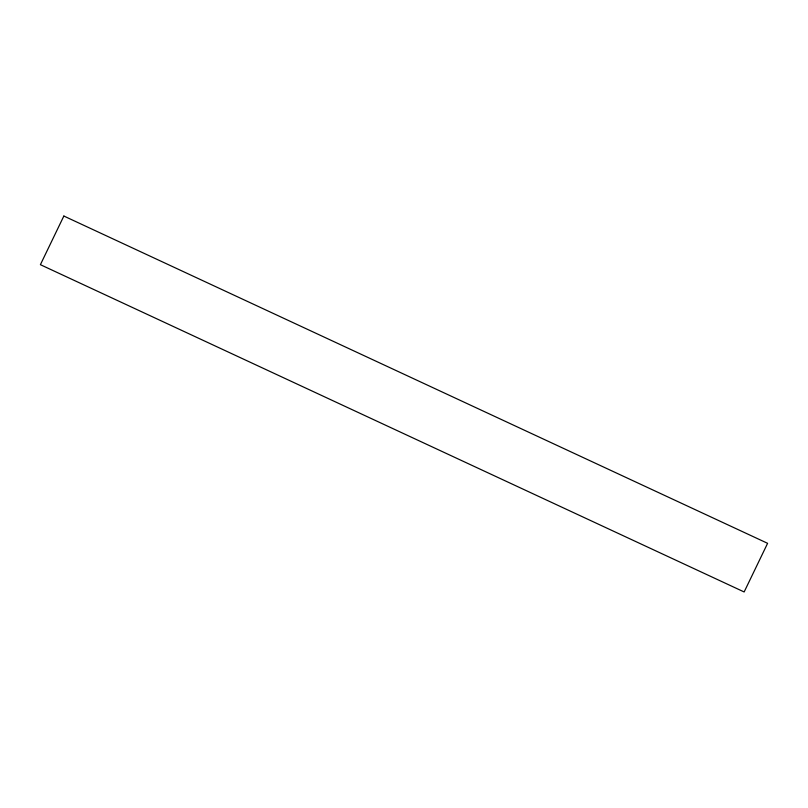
<?xml version="1.0" encoding="UTF-8"?>
<svg xmlns="http://www.w3.org/2000/svg" width="808" height="808" viewBox="0 0 808 808"><rect width="100%" height="100%" fill="white"/><g stroke="black" fill="none" stroke-linecap="round" stroke-linejoin="round"><path stroke-width="1.21" d="M63.852 216.039L40.4 264.681L744.148 591.961L767.6 543.319L63.852 216.039"/></g></svg>
